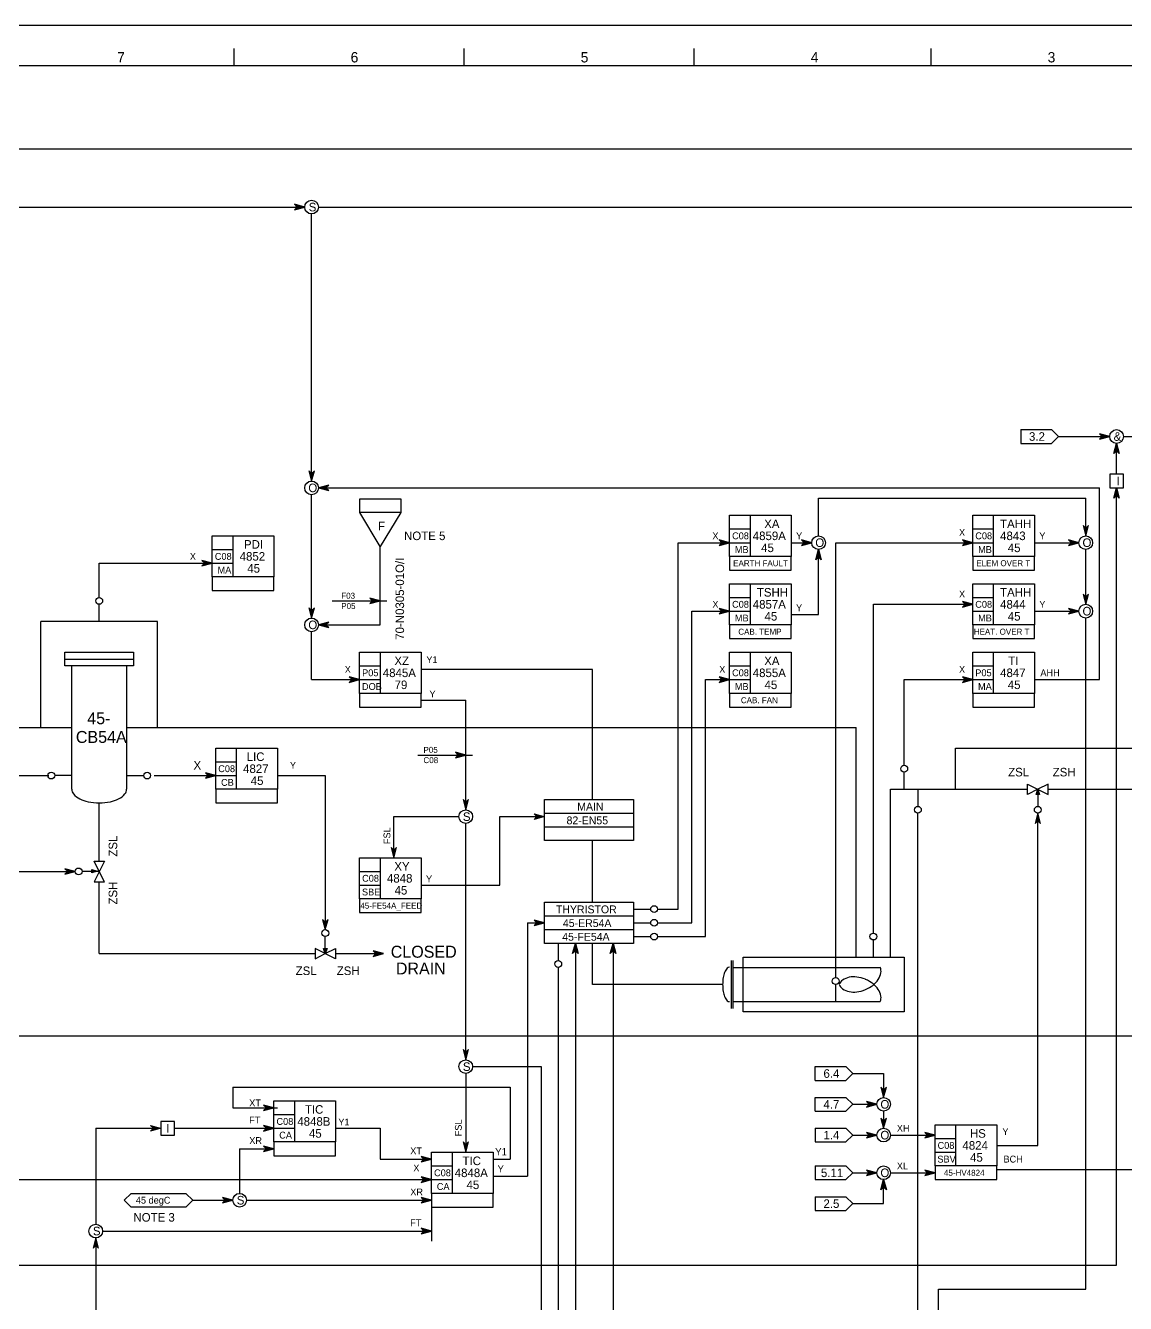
# Model space of a CAD drawing. Extents: x 0 to 841, y 0 to 594.
# Drawn here: x 358.5 to 679.6, y 220.9 to 594 of the extents above; entities that cross this region are included whole.
import ezdxf

# ---------------------------------------------------------------- set-up
doc = ezdxf.new("R2010")
doc.units = 0
for name, color, linetype in [('01-LIN-025-A', 7, 'Continuous'), ('08-LIN-050-A', 7, 'Continuous'), ('09-LIN-050-B', 7, 'Continuous'), ('12-LIN-100-A', 7, 'Continuous'), ('18-LIN-025-SP', 7, 'Continuous'), ('36-TXT-035', 7, 'Continuous'), ('45-', 7, 'Continuous'), ('46-', 7, 'Continuous'), ('47-', 7, 'Continuous'), ('48-BOR-018', 7, 'Continuous'), ('49-LOG-UD', 7, 'Continuous'), ('50-REV-035-TRNG', 7, 'Continuous'), ('53-FAB-UD', 7, 'Continuous')]:
    doc.layers.add(name, color=color, linetype=linetype)

msp = doc.modelspace()

# ---------------------------------------------------------------- linework, layer by layer
at = {"layer": '01-LIN-025-A'}
for p, q in [((419.3, 587.26), (419.3, 582.23)), ((419.3, 587.26), (419.3, 582.23)), ((486.46, 587.26), (486.46, 582.23)), ((486.46, 587.26), (486.46, 582.23)), ((553.61, 587.26), (553.61, 582.23)), ((553.61, 587.26), (553.61, 582.23)), ((622.78, 587.26), (622.78, 582.23)), ((622.78, 587.26), (622.78, 582.23)), ((829.26, 582.23), (10.33, 582.23)), ((829.26, 582.23), (10.33, 582.23)), ((397, 420), (363, 420)), ((363, 389), (363, 420)), ((397, 389), (397, 420)), ((370, 409), (390, 409)), ((372, 371), (372, 407)), ((388, 407), (388, 371)), ((564.5, 321), (564.5, 307)), ((565, 321), (565, 307)), ((565, 319), (568, 319)), ((568, 319), (608, 319)), ((565, 309), (568, 309)), ((568, 309), (608, 309)), ((477, 249), (477, 239))]:
    msp.add_line(p, q, dxfattribs=at)
for points in [[(448, 426), (463.95, 426)], [(390, 411), (390, 407), (370, 407), (370, 411), (390, 411)], [(473, 381), (488.95, 381)], [(615, 322), (615, 306), (568, 306), (568, 322), (615, 322)]]:
    msp.add_lwpolyline(points, dxfattribs=at)
for centre, radius, start, end in [((374.14, 370.99), 2.14, 179.6533, 219.2026), ((376.75, 373.16), 5.54, 219.5447, 244.2009), ((383.25, 373.16), 5.54, 295.7991, 320.4553), ((385.86, 370.99), 2.14, 320.8011, 0.3504), ((378.99, 377.79), 10.68, 244.2008, 257.8668), ((380, 382.48), 15.48, 257.8679, 270.0032), ((380, 382.48), 15.48, 269.9968, 282.1321), ((381.01, 377.79), 10.68, 282.1325, 295.7985), ((569.89, 314.72), 7.83, 158.9303, 170.1513), ((565.88, 316.27), 3.53, 135.7681, 158.9281), ((564, 318.1), 0.905, 89.7595, 135.5279), ((603.46, 318.15), 4.8, 325.6502, 350.8952), ((605.26, 317.85), 2.97, 351.0966, 22.8177), ((574.04, 314), 12.04, 170.1472, 179.996), ((574.04, 314), 12.04, 180.0043, 189.8531), ((598.75, 312.87), 2.97, 125.8561, 157.5772), ((598.75, 315.13), 2.97, 202.425, 234.146), ((599.8, 311.38), 4.79, 100.4091, 125.6542), ((600.26, 308.88), 7.34, 83.1488, 100.4193), ((600, 306.7), 9.53, 67.3835, 83.1493), ((600, 306.7), 9.53, 51.6108, 67.3766), ((600, 321.3), 9.53, 292.6253, 308.3911), ((601.36, 319.58), 7.34, 308.3877, 325.6582), ((601.36, 308.42), 7.34, 34.3418, 51.6123), ((569.89, 313.28), 7.83, 189.8487, 201.0697), ((565.88, 311.73), 3.53, 201.0731, 224.2332), ((599.8, 316.62), 4.79, 234.3458, 259.5909), ((600.26, 319.12), 7.34, 259.5807, 276.8512), ((600, 321.3), 9.53, 276.8486, 292.6144), ((603.46, 309.85), 4.8, 9.1048, 34.3498), ((605.26, 310.15), 2.97, 337.1827, 8.9038), ((564, 309.9), 0.905, 224.469, 270.2374)]:
    msp.add_arc(centre, radius, start, end, dxfattribs=at)
at = {"layer": '08-LIN-050-A'}
for p, q in [((204, 389), (372, 389)), ((388, 389), (601, 389)), ((601, 322), (601, 389)), ((630, 371), (630, 383)), ((630, 383), (749, 383)), ((611, 322), (611, 371)), ((611, 371), (651, 371)), ((657, 371), (778, 371)), ((380, 350), (380, 367)), ((380, 323), (380, 344)), ((380, 323), (443, 323)), ((449, 323), (463, 323))]:
    msp.add_line(p, q, dxfattribs=at)
at = {"layer": '09-LIN-050-B'}
msp.add_lwpolyline([(0, 0), (841, 0), (841, 594), (0, 594)], close=True, dxfattribs=at)
msp.add_lwpolyline([(0, 0), (841, 0), (841, 594), (0, 594)], close=True, dxfattribs=at)
at = {"layer": '12-LIN-100-A'}
for p, q in [((649, 476), (649, 472)), ((649, 476), (658, 476)), ((660, 474), (658, 476)), ((658, 472), (660, 474)), ((649, 472), (658, 472)), ((510, 364), (536, 364)), ((510, 360), (536, 360)), ((510, 334), (536, 334)), ((510, 330), (536, 330)), ((589, 286), (589, 290)), ((589, 290), (598, 290)), ((598, 290), (600, 288)), ((600, 288), (598, 286)), ((589, 286), (598, 286)), ((589, 277), (589, 281)), ((589, 281), (598, 281)), ((598, 281), (600, 279)), ((589, 277), (598, 277)), ((600, 279), (598, 277)), ((589, 272), (589, 268)), ((589, 272), (598, 272)), ((600, 270), (598, 272)), ((598, 268), (600, 270)), ((589, 268), (598, 268)), ((589, 261), (589, 257)), ((589, 261), (598, 261)), ((600, 259), (598, 261)), ((598, 257), (600, 259)), ((589, 257), (598, 257)), ((589, 252), (589, 248)), ((589, 252), (598, 252)), ((600, 250), (598, 252)), ((589, 248), (598, 248)), ((598, 248), (600, 250))]:
    msp.add_line(p, q, dxfattribs=at)
for points in [[(510, 368), (536, 368), (536, 356), (510, 356)], [(510, 338), (536, 338), (536, 326), (510, 326)]]:
    msp.add_lwpolyline(points, close=True, dxfattribs=at)
at = {"layer": '18-LIN-025-SP'}
for p, q in [((524, 406), (474, 406)), ((524, 368), (524, 406)), ((524, 338), (524, 356)), ((524, 314), (524, 326)), ((562, 314), (524, 314))]:
    msp.add_line(p, q, dxfattribs=at)
at = {"layer": '46-'}
for p, q in [((440, 541), (437, 541.8)), ((437, 541.8), (437.8, 541)), ((439.6, 541), (437.4, 541.6)), ((437.4, 541.6), (438, 541)), ((439.2, 541), (437.8, 541.4)), ((437.8, 541.4), (438.2, 541)), ((438.8, 541), (438.2, 541.2)), ((438.2, 541.2), (438.4, 541)), ((437.8, 541), (437, 540.2)), ((437, 540.2), (440, 541)), ((438, 541), (437.4, 540.4)), ((437.4, 540.4), (439.6, 541)), ((438.2, 541), (437.8, 540.6)), ((437.8, 540.6), (439.2, 541)), ((438.4, 541), (438.2, 540.8)), ((438.2, 540.8), (438.8, 541)), ((675, 474), (672, 474.8)), ((672, 474.8), (672.8, 474)), ((672.8, 474), (672, 473.2)), ((672, 473.2), (675, 474)), ((674.6, 474), (672.4, 474.6)), ((672.4, 474.6), (673, 474)), ((673, 474), (672.4, 473.4)), ((672.4, 473.4), (674.6, 474)), ((674.2, 474), (672.8, 474.4)), ((672.8, 474.4), (673.2, 474)), ((673.2, 474), (672.8, 473.6)), ((672.8, 473.6), (674.2, 474)), ((673.8, 474), (673.2, 474.2)), ((673.2, 474.2), (673.4, 474)), ((673.4, 474), (673.2, 473.8)), ((673.2, 473.8), (673.8, 474)), ((676.2, 469), (677, 472)), ((676.4, 469.4), (677, 471.6)), ((676.6, 469.8), (677, 471.2)), ((677, 470.2), (676.6, 469.8)), ((676.8, 470.2), (677, 470.8)), ((677, 470.4), (676.8, 470.2)), ((677, 472), (677.8, 469)), ((677, 471.6), (677.6, 469.4)), ((677, 471.2), (677.4, 469.8)), ((677, 470.8), (677.2, 470.2)), ((677.2, 470.2), (677, 470.4)), ((677.4, 469.8), (677, 470.2)), ((677, 469.8), (676.2, 469)), ((677, 470), (676.4, 469.4)), ((677.6, 469.4), (677, 470)), ((677.8, 469), (677, 469.8)), ((442, 463.2), (441.2, 464)), ((441.2, 464), (442, 461)), ((442, 463), (441.4, 463.6)), ((441.4, 463.6), (442, 461.4)), ((442, 462.8), (441.6, 463.2)), ((441.6, 463.2), (442, 461.8)), ((442, 462.6), (441.8, 462.8)), ((441.8, 462.8), (442, 462.2)), ((442, 461), (442.8, 464)), ((442.8, 464), (442, 463.2)), ((442, 461.4), (442.6, 463.6)), ((442.6, 463.6), (442, 463)), ((442, 461.8), (442.4, 463.2)), ((442.4, 463.2), (442, 462.8)), ((442, 462.2), (442.2, 462.8)), ((442.2, 462.8), (442, 462.6)), ((447, 459.8), (444, 459)), ((444, 459), (447, 458.2)), ((446.6, 459.6), (444.4, 459)), ((444.4, 459), (446.6, 458.4)), ((446.2, 459.4), (444.8, 459)), ((444.8, 459), (446.2, 458.6)), ((445.8, 459.2), (445.2, 459)), ((445.2, 459), (445.8, 458.8)), ((445.6, 459), (445.8, 459.2)), ((445.8, 458.8), (445.6, 459)), ((445.8, 459), (446.2, 459.4)), ((446.2, 458.6), (445.8, 459)), ((446, 459), (446.6, 459.6)), ((446.6, 458.4), (446, 459)), ((446.2, 459), (447, 459.8)), ((447, 458.2), (446.2, 459)), ((676.2, 456), (677, 459)), ((677, 459), (677.8, 456)), ((677, 456.8), (676.2, 456)), ((676.4, 456.4), (677, 458.6)), ((677, 457), (676.4, 456.4)), ((676.6, 456.8), (677, 458.2)), ((677, 457.2), (676.6, 456.8)), ((676.8, 457.2), (677, 457.8)), ((677, 457.4), (676.8, 457.2)), ((677, 458.6), (677.6, 456.4)), ((677, 458.2), (677.4, 456.8)), ((677, 457.8), (677.2, 457.2)), ((677.2, 457.2), (677, 457.4)), ((677.4, 456.8), (677, 457.2)), ((677.6, 456.4), (677, 457)), ((677.8, 456), (677, 456.8)), ((668, 447.2), (667.2, 448)), ((667.2, 448), (668, 445)), ((668, 445), (668.8, 448)), ((668.8, 448), (668, 447.2)), ((668, 447), (667.4, 447.6)), ((667.4, 447.6), (668, 445.4)), ((668, 446.8), (667.6, 447.2)), ((667.6, 447.2), (668, 445.8)), ((668, 446.6), (667.8, 446.8)), ((667.8, 446.8), (668, 446.2)), ((668, 445.4), (668.6, 447.6)), ((668.6, 447.6), (668, 447)), ((668, 445.8), (668.4, 447.2)), ((668.4, 447.2), (668, 446.8)), ((668, 446.2), (668.2, 446.8)), ((668.2, 446.8), (668, 446.6)), ((564, 443), (561, 443.8)), ((561, 443.8), (561.8, 443)), ((561.8, 443), (561, 442.2)), ((561, 442.2), (564, 443)), ((563.6, 443), (561.4, 443.6)), ((561.4, 443.6), (562, 443)), ((562, 443), (561.4, 442.4)), ((561.4, 442.4), (563.6, 443)), ((563.2, 443), (561.8, 443.4)), ((561.8, 443.4), (562.2, 443)), ((562.2, 443), (561.8, 442.6)), ((561.8, 442.6), (563.2, 443)), ((562.8, 443), (562.2, 443.2)), ((562.2, 443.2), (562.4, 443)), ((562.4, 443), (562.2, 442.8)), ((562.2, 442.8), (562.8, 443)), ((588, 443), (585, 443.8)), ((585, 443.8), (585.8, 443)), ((585.8, 443), (585, 442.2)), ((585, 442.2), (588, 443)), ((587.6, 443), (585.4, 443.6)), ((585.4, 443.6), (586, 443)), ((586, 443), (585.4, 442.4)), ((585.4, 442.4), (587.6, 443)), ((587.2, 443), (585.8, 443.4)), ((585.8, 443.4), (586.2, 443)), ((586.2, 443), (585.8, 442.6)), ((585.8, 442.6), (587.2, 443)), ((586.8, 443), (586.2, 443.2)), ((586.2, 443.2), (586.4, 443)), ((586.4, 443), (586.2, 442.8)), ((586.2, 442.8), (586.8, 443)), ((589.2, 438), (590, 441)), ((589.4, 438.4), (590, 440.6)), ((590, 441), (590.8, 438)), ((590, 440.6), (590.6, 438.4)), ((635, 443), (632, 443.8)), ((632, 443.8), (632.8, 443)), ((632.8, 443), (632, 442.2)), ((632, 442.2), (635, 443)), ((634.6, 443), (632.4, 443.6)), ((632.4, 443.6), (633, 443)), ((633, 443), (632.4, 442.4)), ((632.4, 442.4), (634.6, 443)), ((634.2, 443), (632.8, 443.4)), ((632.8, 443.4), (633.2, 443)), ((633.2, 443), (632.8, 442.6)), ((632.8, 442.6), (634.2, 443)), ((633.8, 443), (633.2, 443.2)), ((633.2, 443.2), (633.4, 443)), ((633.4, 443), (633.2, 442.8)), ((633.2, 442.8), (633.8, 443)), ((666, 443), (663, 443.8)), ((663, 443.8), (663.8, 443)), ((663.8, 443), (663, 442.2)), ((663, 442.2), (666, 443)), ((665.6, 443), (663.4, 443.6)), ((663.4, 443.6), (664, 443)), ((664, 443), (663.4, 442.4)), ((663.4, 442.4), (665.6, 443)), ((665.2, 443), (663.8, 443.4)), ((663.8, 443.4), (664.2, 443)), ((664.2, 443), (663.8, 442.6)), ((663.8, 442.6), (665.2, 443)), ((664.8, 443), (664.2, 443.2)), ((664.2, 443.2), (664.4, 443)), ((664.4, 443), (664.2, 442.8)), ((664.2, 442.8), (664.8, 443)), ((413, 437), (410, 437.8)), ((410, 437.8), (410.8, 437)), ((410.8, 437), (410, 436.2)), ((410, 436.2), (413, 437)), ((412.6, 437), (410.4, 437.6)), ((410.4, 437.6), (411, 437)), ((411, 437), (410.4, 436.4)), ((410.4, 436.4), (412.6, 437)), ((412.2, 437), (410.8, 437.4)), ((410.8, 437.4), (411.2, 437)), ((411.2, 437), (410.8, 436.6)), ((410.8, 436.6), (412.2, 437)), ((411.8, 437), (411.2, 437.2)), ((411.2, 437.2), (411.4, 437)), ((411.4, 437), (411.2, 436.8)), ((411.2, 436.8), (411.8, 437)), ((590, 438.8), (589.2, 438)), ((590, 439), (589.4, 438.4)), ((589.6, 438.8), (590, 440.2)), ((590, 439.2), (589.6, 438.8)), ((589.8, 439.2), (590, 439.8)), ((590, 439.4), (589.8, 439.2)), ((590, 440.2), (590.4, 438.8)), ((590, 439.8), (590.2, 439.2)), ((590.2, 439.2), (590, 439.4)), ((590.4, 438.8), (590, 439.2)), ((590.6, 438.4), (590, 439)), ((590.8, 438), (590, 438.8)), ((462, 426), (459, 426.8)), ((459, 426.8), (459.8, 426)), ((459.8, 426), (459, 425.2)), ((459, 425.2), (462, 426)), ((461.6, 426), (459.4, 426.6)), ((459.4, 426.6), (460, 426)), ((460, 426), (459.4, 425.4)), ((459.4, 425.4), (461.6, 426)), ((461.2, 426), (459.8, 426.4)), ((459.8, 426.4), (460.2, 426)), ((460.2, 426), (459.8, 425.6)), ((459.8, 425.6), (461.2, 426)), ((460.8, 426), (460.2, 426.2)), ((460.2, 426.2), (460.4, 426)), ((460.4, 426), (460.2, 425.8)), ((460.2, 425.8), (460.8, 426)), ((635, 425), (632, 425.8)), ((632, 425.8), (632.8, 425)), ((634.6, 425), (632.4, 425.6)), ((632.4, 425.6), (633, 425)), ((634.2, 425), (632.8, 425.4)), ((632.8, 425.4), (633.2, 425)), ((668, 427.2), (667.2, 428)), ((667.2, 428), (668, 425)), ((668, 427), (667.4, 427.6)), ((667.4, 427.6), (668, 425.4)), ((668, 426.8), (667.6, 427.2)), ((667.6, 427.2), (668, 425.8)), ((668, 426.6), (667.8, 426.8)), ((667.8, 426.8), (668, 426.2)), ((668, 425), (668.8, 428)), ((668.8, 428), (668, 427.2)), ((668, 425.4), (668.6, 427.6)), ((668.6, 427.6), (668, 427)), ((668, 425.8), (668.4, 427.2)), ((668.4, 427.2), (668, 426.8)), ((668, 426.2), (668.2, 426.8)), ((668.2, 426.8), (668, 426.6)), ((442, 423.2), (441.2, 424)), ((441.2, 424), (442, 421)), ((442, 423), (441.4, 423.6)), ((441.4, 423.6), (442, 421.4)), ((442, 422.8), (441.6, 423.2)), ((441.6, 423.2), (442, 421.8)), ((442, 422.6), (441.8, 422.8)), ((441.8, 422.8), (442, 422.2)), ((442, 421), (442.8, 424)), ((442.8, 424), (442, 423.2)), ((442, 421.4), (442.6, 423.6)), ((442.6, 423.6), (442, 423)), ((442, 421.8), (442.4, 423.2)), ((442.4, 423.2), (442, 422.8)), ((442, 422.2), (442.2, 422.8)), ((442.2, 422.8), (442, 422.6)), ((564, 423), (561, 423.8)), ((561, 423.8), (561.8, 423)), ((561.8, 423), (561, 422.2)), ((561, 422.2), (564, 423)), ((563.6, 423), (561.4, 423.6)), ((561.4, 423.6), (562, 423)), ((562, 423), (561.4, 422.4)), ((561.4, 422.4), (563.6, 423)), ((563.2, 423), (561.8, 423.4)), ((561.8, 423.4), (562.2, 423)), ((562.2, 423), (561.8, 422.6)), ((561.8, 422.6), (563.2, 423)), ((562.8, 423), (562.2, 423.2)), ((562.2, 423.2), (562.4, 423)), ((562.4, 423), (562.2, 422.8)), ((562.2, 422.8), (562.8, 423)), ((632.8, 425), (632, 424.2)), ((632, 424.2), (635, 425)), ((633, 425), (632.4, 424.4)), ((632.4, 424.4), (634.6, 425)), ((633.2, 425), (632.8, 424.6)), ((632.8, 424.6), (634.2, 425)), ((633.8, 425), (633.2, 425.2)), ((633.2, 425.2), (633.4, 425)), ((633.4, 425), (633.2, 424.8)), ((633.2, 424.8), (633.8, 425)), ((666, 423), (663, 423.8)), ((663, 423.8), (663.8, 423)), ((663.8, 423), (663, 422.2)), ((663, 422.2), (666, 423)), ((665.6, 423), (663.4, 423.6)), ((663.4, 423.6), (664, 423)), ((664, 423), (663.4, 422.4)), ((663.4, 422.4), (665.6, 423)), ((665.2, 423), (663.8, 423.4)), ((663.8, 423.4), (664.2, 423)), ((664.2, 423), (663.8, 422.6)), ((663.8, 422.6), (665.2, 423)), ((664.8, 423), (664.2, 423.2)), ((664.2, 423.2), (664.4, 423)), ((664.4, 423), (664.2, 422.8)), ((664.2, 422.8), (664.8, 423)), ((447, 419.8), (444, 419)), ((444, 419), (447, 418.2)), ((446.6, 419.6), (444.4, 419)), ((444.4, 419), (446.6, 418.4)), ((446.2, 419.4), (444.8, 419)), ((444.8, 419), (446.2, 418.6)), ((445.8, 419.2), (445.2, 419)), ((445.2, 419), (445.8, 418.8)), ((445.6, 419), (445.8, 419.2)), ((445.8, 418.8), (445.6, 419)), ((445.8, 419), (446.2, 419.4)), ((446.2, 418.6), (445.8, 419)), ((446, 419), (446.6, 419.6)), ((446.6, 418.4), (446, 419)), ((446.2, 419), (447, 419.8)), ((447, 418.2), (446.2, 419)), ((456, 403), (453, 403.8)), ((453, 403.8), (453.8, 403)), ((453.8, 403), (453, 402.2)), ((453, 402.2), (456, 403)), ((455.6, 403), (453.4, 403.6)), ((453.4, 403.6), (454, 403)), ((454, 403), (453.4, 402.4)), ((453.4, 402.4), (455.6, 403)), ((455.2, 403), (453.8, 403.4)), ((453.8, 403.4), (454.2, 403)), ((454.2, 403), (453.8, 402.6)), ((453.8, 402.6), (455.2, 403)), ((454.8, 403), (454.2, 403.2)), ((454.2, 403.2), (454.4, 403)), ((454.4, 403), (454.2, 402.8)), ((454.2, 402.8), (454.8, 403)), ((564, 403), (561, 403.8)), ((561, 403.8), (561.8, 403)), ((561.8, 403), (561, 402.2)), ((561, 402.2), (564, 403)), ((563.6, 403), (561.4, 403.6)), ((561.4, 403.6), (562, 403)), ((562, 403), (561.4, 402.4)), ((561.4, 402.4), (563.6, 403)), ((563.2, 403), (561.8, 403.4)), ((561.8, 403.4), (562.2, 403)), ((562.2, 403), (561.8, 402.6)), ((561.8, 402.6), (563.2, 403)), ((562.8, 403), (562.2, 403.2)), ((562.2, 403.2), (562.4, 403)), ((562.4, 403), (562.2, 402.8)), ((562.2, 402.8), (562.8, 403)), ((635, 403), (632, 403.8)), ((632, 403.8), (632.8, 403)), ((632.8, 403), (632, 402.2)), ((632, 402.2), (635, 403)), ((634.6, 403), (632.4, 403.6)), ((632.4, 403.6), (633, 403)), ((633, 403), (632.4, 402.4)), ((632.4, 402.4), (634.6, 403)), ((634.2, 403), (632.8, 403.4)), ((632.8, 403.4), (633.2, 403)), ((633.2, 403), (632.8, 402.6)), ((632.8, 402.6), (634.2, 403)), ((633.8, 403), (633.2, 403.2)), ((633.2, 403.2), (633.4, 403)), ((633.4, 403), (633.2, 402.8)), ((633.2, 402.8), (633.8, 403)), ((487, 381), (484, 381.8)), ((484, 381.8), (484.8, 381)), ((484.8, 381), (484, 380.2)), ((484, 380.2), (487, 381)), ((486.6, 381), (484.4, 381.6)), ((484.4, 381.6), (485, 381)), ((485, 381), (484.4, 380.4)), ((484.4, 380.4), (486.6, 381)), ((486.2, 381), (484.8, 381.4)), ((484.8, 381.4), (485.2, 381)), ((485.2, 381), (484.8, 380.6)), ((484.8, 380.6), (486.2, 381)), ((485.8, 381), (485.2, 381.2)), ((485.2, 381.2), (485.4, 381)), ((485.4, 381), (485.2, 380.8)), ((485.2, 380.8), (485.8, 381)), ((414, 375), (411, 375.8)), ((411, 375.8), (411.8, 375)), ((411.8, 375), (411, 374.2)), ((411, 374.2), (414, 375)), ((413.6, 375), (411.4, 375.6)), ((411.4, 375.6), (412, 375)), ((412, 375), (411.4, 374.4)), ((411.4, 374.4), (413.6, 375)), ((413.2, 375), (411.8, 375.4)), ((411.8, 375.4), (412.2, 375)), ((412.2, 375), (411.8, 374.6)), ((411.8, 374.6), (413.2, 375)), ((412.8, 375), (412.2, 375.2)), ((412.2, 375.2), (412.4, 375)), ((412.4, 375), (412.2, 374.8)), ((412.2, 374.8), (412.8, 375)), ((487, 367.2), (486.2, 368)), ((486.2, 368), (487, 365)), ((487, 367), (486.4, 367.6)), ((486.4, 367.6), (487, 365.4)), ((487, 366.8), (486.6, 367.2)), ((486.6, 367.2), (487, 365.8)), ((487, 366.6), (486.8, 366.8)), ((486.8, 366.8), (487, 366.2)), ((487, 365), (487.8, 368)), ((487.8, 368), (487, 367.2)), ((487, 365.4), (487.6, 367.6)), ((487.6, 367.6), (487, 367)), ((487, 365.8), (487.4, 367.2)), ((487.4, 367.2), (487, 366.8)), ((487, 366.2), (487.2, 366.8)), ((487.2, 366.8), (487, 366.6)), ((507.8, 363), (507, 363.8)), ((507, 363.8), (510, 363)), ((510, 363), (507, 362.2)), ((507, 362.2), (507.8, 363)), ((508, 363), (507.4, 363.6)), ((507.4, 363.6), (509.6, 363)), ((509.6, 363), (507.4, 362.4)), ((507.4, 362.4), (508, 363)), ((508.2, 363), (507.8, 363.4)), ((507.8, 363.4), (509.2, 363)), ((509.2, 363), (507.8, 362.6)), ((507.8, 362.6), (508.2, 363)), ((508.4, 363), (508.2, 363.2)), ((508.2, 363.2), (508.8, 363)), ((508.8, 363), (508.2, 362.8)), ((508.2, 362.8), (508.4, 363)), ((654, 364), (653.2, 361)), ((654, 363.6), (653.4, 361.4)), ((653.4, 361.4), (654, 362)), ((654, 363.2), (653.6, 361.8)), ((653.6, 361.8), (654, 362.2)), ((654, 362.8), (653.8, 362.2)), ((653.8, 362.2), (654, 362.4)), ((654.8, 361), (654, 364)), ((654.6, 361.4), (654, 363.6)), ((654.4, 361.8), (654, 363.2)), ((654.2, 362.2), (654, 362.8)), ((654, 362.4), (654.2, 362.2)), ((654, 362.2), (654.4, 361.8)), ((654, 362), (654.6, 361.4)), ((653.2, 361), (654, 361.8)), ((654, 361.8), (654.8, 361)), ((466, 353.2), (465.2, 354)), ((465.2, 354), (466, 351)), ((466, 353), (465.4, 353.6)), ((465.4, 353.6), (466, 351.4)), ((466, 352.8), (465.6, 353.2)), ((465.6, 353.2), (466, 351.8)), ((466, 352.6), (465.8, 352.8)), ((465.8, 352.8), (466, 352.2)), ((466, 351), (466.8, 354)), ((466.8, 354), (466, 353.2)), ((466, 351.4), (466.6, 353.6)), ((466.6, 353.6), (466, 353)), ((466, 351.8), (466.4, 353.2)), ((466.4, 353.2), (466, 352.8)), ((466, 352.2), (466.2, 352.8)), ((466.2, 352.8), (466, 352.6)), ((373, 347), (370, 347.8)), ((370, 347.8), (370.8, 347)), ((372.6, 347), (370.4, 347.6)), ((370.4, 347.6), (371, 347)), ((372.2, 347), (370.8, 347.4)), ((370.8, 347.4), (371.2, 347)), ((371.8, 347), (371.2, 347.2)), ((371.2, 347.2), (371.4, 347)), ((370.8, 347), (370, 346.2)), ((370, 346.2), (373, 347)), ((371, 347), (370.4, 346.4)), ((370.4, 346.4), (372.6, 347)), ((371.2, 347), (370.8, 346.6)), ((370.8, 346.6), (372.2, 347)), ((371.4, 347), (371.2, 346.8)), ((371.2, 346.8), (371.8, 347)), ((446, 332.2), (445.2, 333)), ((445.2, 333), (446, 330)), ((446, 332), (445.4, 332.6)), ((445.4, 332.6), (446, 330.4)), ((446, 331.8), (445.6, 332.2)), ((445.6, 332.2), (446, 330.8)), ((446, 330), (446.8, 333)), ((446.8, 333), (446, 332.2)), ((446, 330.4), (446.6, 332.6)), ((446.6, 332.6), (446, 332)), ((446, 330.8), (446.4, 332.2)), ((446.4, 332.2), (446, 331.8)), ((510, 332), (507, 332.8)), ((507, 332.8), (507.8, 332)), ((509.6, 332), (507.4, 332.6)), ((507.4, 332.6), (508, 332)), ((509.2, 332), (507.8, 332.4)), ((507.8, 332.4), (508.2, 332)), ((508.8, 332), (508.2, 332.2)), ((508.2, 332.2), (508.4, 332)), ((446, 331.6), (445.8, 331.8)), ((445.8, 331.8), (446, 331.2)), ((446, 331.2), (446.2, 331.8)), ((446.2, 331.8), (446, 331.6)), ((507.8, 332), (507, 331.2)), ((507, 331.2), (510, 332)), ((508, 332), (507.4, 331.4)), ((507.4, 331.4), (509.6, 332)), ((508.2, 332), (507.8, 331.6)), ((507.8, 331.6), (509.2, 332)), ((508.4, 332), (508.2, 331.8)), ((508.2, 331.8), (508.8, 332)), ((518.2, 323), (519, 326)), ((518.4, 323.4), (519, 325.6)), ((518.6, 323.8), (519, 325.2)), ((518.8, 324.2), (519, 324.8)), ((519, 326), (519.8, 323)), ((519, 325.6), (519.6, 323.4)), ((519, 325.2), (519.4, 323.8)), ((519, 324.8), (519.2, 324.2)), ((529.2, 323), (530, 326)), ((529.4, 323.4), (530, 325.6)), ((529.6, 323.8), (530, 325.2)), ((529.8, 324.2), (530, 324.8)), ((530, 326), (530.8, 323)), ((530, 325.6), (530.6, 323.4)), ((530, 325.2), (530.4, 323.8)), ((530, 324.8), (530.2, 324.2)), ((463, 323), (460, 323.8)), ((460, 323.8), (460.8, 323)), ((460.8, 323), (460, 322.2)), ((460, 322.2), (463, 323)), ((462.6, 323), (460.4, 323.6)), ((460.4, 323.6), (461, 323)), ((461, 323), (460.4, 322.4)), ((460.4, 322.4), (462.6, 323)), ((462.2, 323), (460.8, 323.4)), ((460.8, 323.4), (461.2, 323)), ((461.2, 323), (460.8, 322.6)), ((460.8, 322.6), (462.2, 323)), ((461.8, 323), (461.2, 323.2)), ((461.2, 323.2), (461.4, 323)), ((461.4, 323), (461.2, 322.8)), ((461.2, 322.8), (461.8, 323)), ((519, 323.8), (518.2, 323)), ((519, 324), (518.4, 323.4)), ((519, 324.2), (518.6, 323.8)), ((519, 324.4), (518.8, 324.2)), ((519.2, 324.2), (519, 324.4)), ((519.4, 323.8), (519, 324.2)), ((519.6, 323.4), (519, 324)), ((519.8, 323), (519, 323.8)), ((530, 323.8), (529.2, 323)), ((530, 324), (529.4, 323.4)), ((530, 324.2), (529.6, 323.8)), ((530, 324.4), (529.8, 324.2)), ((530.2, 324.2), (530, 324.4)), ((530.4, 323.8), (530, 324.2)), ((530.6, 323.4), (530, 324)), ((530.8, 323), (530, 323.8)), ((487, 294.2), (486.2, 295)), ((486.2, 295), (487, 292)), ((487, 292), (487.8, 295)), ((487.8, 295), (487, 294.2)), ((487, 294), (486.4, 294.6)), ((486.4, 294.6), (487, 292.4)), ((487, 293.8), (486.6, 294.2)), ((486.6, 294.2), (487, 292.8)), ((487, 293.6), (486.8, 293.8)), ((486.8, 293.8), (487, 293.2)), ((487, 292.4), (487.6, 294.6)), ((487.6, 294.6), (487, 294)), ((487, 292.8), (487.4, 294.2)), ((487.4, 294.2), (487, 293.8)), ((487, 293.2), (487.2, 293.8)), ((487.2, 293.8), (487, 293.6)), ((609, 283.2), (608.2, 284)), ((608.2, 284), (609, 281)), ((609, 283), (608.4, 283.6)), ((608.4, 283.6), (609, 281.4)), ((609, 281), (609.8, 284)), ((609.8, 284), (609, 283.2)), ((609, 281.4), (609.6, 283.6)), ((609.6, 283.6), (609, 283)), ((609, 282.8), (608.6, 283.2)), ((608.6, 283.2), (609, 281.8)), ((609, 282.6), (608.8, 282.8)), ((608.8, 282.8), (609, 282.2)), ((609, 281.8), (609.4, 283.2)), ((609.4, 283.2), (609, 282.8)), ((609, 282.2), (609.2, 282.8)), ((609.2, 282.8), (609, 282.6)), ((431, 278), (428, 278.8)), ((428, 278.8), (428.8, 278)), ((428.8, 278), (428, 277.2)), ((428, 277.2), (431, 278)), ((430.6, 278), (428.4, 278.6)), ((428.4, 278.6), (429, 278)), ((429, 278), (428.4, 277.4)), ((428.4, 277.4), (430.6, 278)), ((430.2, 278), (428.8, 278.4)), ((428.8, 278.4), (429.2, 278)), ((429.2, 278), (428.8, 277.6)), ((428.8, 277.6), (430.2, 278)), ((429.8, 278), (429.2, 278.2)), ((429.2, 278.2), (429.4, 278)), ((429.4, 278), (429.2, 277.8)), ((429.2, 277.8), (429.8, 278)), ((607, 279), (604, 279.8)), ((604, 279.8), (604.8, 279)), ((604.8, 279), (604, 278.2)), ((604, 278.2), (607, 279)), ((606.6, 279), (604.4, 279.6)), ((604.4, 279.6), (605, 279)), ((605, 279), (604.4, 278.4)), ((604.4, 278.4), (606.6, 279)), ((606.2, 279), (604.8, 279.4)), ((604.8, 279.4), (605.2, 279)), ((605.2, 279), (604.8, 278.6)), ((604.8, 278.6), (606.2, 279)), ((605.8, 279), (605.2, 279.2)), ((605.2, 279.2), (605.4, 279)), ((605.4, 279), (605.2, 278.8)), ((605.2, 278.8), (605.8, 279)), ((395.8, 272), (395, 272.8)), ((395, 272.8), (398, 272)), ((396, 272), (395.4, 272.6)), ((395.4, 272.6), (397.6, 272)), ((396.2, 272), (395.8, 272.4)), ((395.8, 272.4), (397.2, 272)), ((431, 272), (428, 272.8)), ((428, 272.8), (428.8, 272)), ((430.6, 272), (428.4, 272.6)), ((428.4, 272.6), (429, 272)), ((430.2, 272), (428.8, 272.4)), ((428.8, 272.4), (429.2, 272)), ((609, 274.2), (608.2, 275)), ((608.2, 275), (609, 272)), ((609, 274), (608.4, 274.6)), ((608.4, 274.6), (609, 272.4)), ((609, 273.8), (608.6, 274.2)), ((608.6, 274.2), (609, 272.8)), ((609, 273.6), (608.8, 273.8)), ((608.8, 273.8), (609, 273.2)), ((609, 272), (609.8, 275)), ((609.8, 275), (609, 274.2)), ((609, 272.4), (609.6, 274.6)), ((609.6, 274.6), (609, 274)), ((609, 272.8), (609.4, 274.2)), ((609.4, 274.2), (609, 273.8)), ((609, 273.2), (609.2, 273.8)), ((609.2, 273.8), (609, 273.6)), ((398, 272), (395, 271.2)), ((395, 271.2), (395.8, 272)), ((397.6, 272), (395.4, 271.4)), ((395.4, 271.4), (396, 272)), ((397.2, 272), (395.8, 271.6)), ((395.8, 271.6), (396.2, 272)), ((396.4, 272), (396.2, 272.2)), ((396.2, 272.2), (396.8, 272)), ((396.8, 272), (396.2, 271.8)), ((396.2, 271.8), (396.4, 272)), ((428.8, 272), (428, 271.2)), ((428, 271.2), (431, 272)), ((429, 272), (428.4, 271.4)), ((428.4, 271.4), (430.6, 272)), ((429.2, 272), (428.8, 271.6)), ((428.8, 271.6), (430.2, 272)), ((429.8, 272), (429.2, 272.2)), ((429.2, 272.2), (429.4, 272)), ((429.4, 272), (429.2, 271.8)), ((429.2, 271.8), (429.8, 272)), ((607, 270), (604, 270.8)), ((604, 270.8), (604.8, 270)), ((604.8, 270), (604, 269.2)), ((604, 269.2), (607, 270)), ((606.6, 270), (604.4, 270.6)), ((604.4, 270.6), (605, 270)), ((605, 270), (604.4, 269.4)), ((604.4, 269.4), (606.6, 270)), ((606.2, 270), (604.8, 270.4)), ((604.8, 270.4), (605.2, 270)), ((605.2, 270), (604.8, 269.6)), ((604.8, 269.6), (606.2, 270)), ((605.8, 270), (605.2, 270.2)), ((605.2, 270.2), (605.4, 270)), ((605.4, 270), (605.2, 269.8)), ((605.2, 269.8), (605.8, 270)), ((624, 270), (621, 270.8)), ((621, 270.8), (621.8, 270)), ((621.8, 270), (621, 269.2)), ((621, 269.2), (624, 270)), ((623.6, 270), (621.4, 270.6)), ((621.4, 270.6), (622, 270)), ((622, 270), (621.4, 269.4)), ((621.4, 269.4), (623.6, 270)), ((623.2, 270), (621.8, 270.4)), ((621.8, 270.4), (622.2, 270)), ((622.2, 270), (621.8, 269.6)), ((621.8, 269.6), (623.2, 270)), ((622.8, 270), (622.2, 270.2)), ((622.2, 270.2), (622.4, 270)), ((622.4, 270), (622.2, 269.8)), ((622.2, 269.8), (622.8, 270)), ((431, 266), (428, 266.8)), ((428, 266.8), (428.8, 266)), ((428.8, 266), (428, 265.2)), ((428, 265.2), (431, 266)), ((430.6, 266), (428.4, 266.6)), ((428.4, 266.6), (429, 266)), ((429, 266), (428.4, 265.4)), ((428.4, 265.4), (430.6, 266)), ((430.2, 266), (428.8, 266.4)), ((428.8, 266.4), (429.2, 266)), ((429.2, 266), (428.8, 265.6)), ((428.8, 265.6), (430.2, 266)), ((429.8, 266), (429.2, 266.2)), ((429.2, 266.2), (429.4, 266)), ((429.4, 266), (429.2, 265.8)), ((429.2, 265.8), (429.8, 266)), ((487, 267.2), (486.2, 268)), ((486.2, 268), (487, 265)), ((487, 267), (486.4, 267.6)), ((486.4, 267.6), (487, 265.4)), ((487, 266.8), (486.6, 267.2)), ((486.6, 267.2), (487, 265.8)), ((487, 266.6), (486.8, 266.8)), ((486.8, 266.8), (487, 266.2)), ((487, 265), (487.8, 268)), ((487.8, 268), (487, 267.2)), ((487, 265.4), (487.6, 267.6)), ((487.6, 267.6), (487, 267)), ((487, 265.8), (487.4, 267.2)), ((487.4, 267.2), (487, 266.8)), ((487, 266.2), (487.2, 266.8)), ((487.2, 266.8), (487, 266.6)), ((477, 263), (474, 263.8)), ((474, 263.8), (474.8, 263)), ((474.8, 263), (474, 262.2)), ((474, 262.2), (477, 263)), ((476.6, 263), (474.4, 263.6)), ((474.4, 263.6), (475, 263)), ((475, 263), (474.4, 262.4)), ((474.4, 262.4), (476.6, 263)), ((476.2, 263), (474.8, 263.4)), ((474.8, 263.4), (475.2, 263)), ((475.2, 263), (474.8, 262.6)), ((474.8, 262.6), (476.2, 263)), ((475.8, 263), (475.2, 263.2)), ((475.2, 263.2), (475.4, 263)), ((475.4, 263), (475.2, 262.8)), ((475.2, 262.8), (475.8, 263)), ((477, 257), (474, 257.8)), ((474, 257.8), (474.8, 257)), ((476.6, 257), (474.4, 257.6)), ((474.4, 257.6), (475, 257)), ((607, 259), (604, 259.8)), ((604, 259.8), (604.8, 259)), ((604.8, 259), (604, 258.2)), ((604, 258.2), (607, 259)), ((606.6, 259), (604.4, 259.6)), ((604.4, 259.6), (605, 259)), ((605, 259), (604.4, 258.4)), ((604.4, 258.4), (606.6, 259)), ((606.2, 259), (604.8, 259.4)), ((604.8, 259.4), (605.2, 259)), ((605.2, 259), (604.8, 258.6)), ((604.8, 258.6), (606.2, 259)), ((605.8, 259), (605.2, 259.2)), ((605.2, 259.2), (605.4, 259)), ((605.4, 259), (605.2, 258.8)), ((605.2, 258.8), (605.8, 259)), ((624, 259), (621, 259.8)), ((621, 259.8), (621.8, 259)), ((621.8, 259), (621, 258.2)), ((621, 258.2), (624, 259)), ((623.6, 259), (621.4, 259.6)), ((621.4, 259.6), (622, 259)), ((622, 259), (621.4, 258.4)), ((621.4, 258.4), (623.6, 259)), ((623.2, 259), (621.8, 259.4)), ((621.8, 259.4), (622.2, 259)), ((622.2, 259), (621.8, 258.6)), ((621.8, 258.6), (623.2, 259)), ((622.8, 259), (622.2, 259.2)), ((622.2, 259.2), (622.4, 259)), ((622.4, 259), (622.2, 258.8)), ((622.2, 258.8), (622.8, 259)), ((474.8, 257), (474, 256.2)), ((474, 256.2), (477, 257)), ((475, 257), (474.4, 256.4)), ((474.4, 256.4), (476.6, 257)), ((476.2, 257), (474.8, 257.4)), ((474.8, 257.4), (475.2, 257)), ((475.2, 257), (474.8, 256.6)), ((474.8, 256.6), (476.2, 257)), ((475.8, 257), (475.2, 257.2)), ((475.2, 257.2), (475.4, 257)), ((475.4, 257), (475.2, 256.8)), ((475.2, 256.8), (475.8, 257)), ((608.2, 254), (609, 257)), ((609, 254.8), (608.2, 254)), ((608.4, 254.4), (609, 256.6)), ((609, 255), (608.4, 254.4)), ((608.6, 254.8), (609, 256.2)), ((609, 255.2), (608.6, 254.8)), ((608.8, 255.2), (609, 255.8)), ((609, 255.4), (608.8, 255.2)), ((609, 257), (609.8, 254)), ((609, 256.6), (609.6, 254.4)), ((609, 256.2), (609.4, 254.8)), ((609, 255.8), (609.2, 255.2)), ((609.2, 255.2), (609, 255.4)), ((609.4, 254.8), (609, 255.2)), ((609.6, 254.4), (609, 255)), ((609.8, 254), (609, 254.8)), ((419, 251), (416, 251.8)), ((416, 251.8), (416.8, 251)), ((416.8, 251), (416, 250.2)), ((416, 250.2), (419, 251)), ((418.6, 251), (416.4, 251.6)), ((416.4, 251.6), (417, 251)), ((417, 251), (416.4, 250.4)), ((416.4, 250.4), (418.6, 251)), ((418.2, 251), (416.8, 251.4)), ((416.8, 251.4), (417.2, 251)), ((417.2, 251), (416.8, 250.6)), ((416.8, 250.6), (418.2, 251)), ((417.8, 251), (417.2, 251.2)), ((417.2, 251.2), (417.4, 251)), ((417.4, 251), (417.2, 250.8)), ((417.2, 250.8), (417.8, 251)), ((477, 251), (474, 251.8)), ((474, 251.8), (474.8, 251)), ((474.8, 251), (474, 250.2)), ((474, 250.2), (477, 251)), ((476.6, 251), (474.4, 251.6)), ((474.4, 251.6), (475, 251)), ((475, 251), (474.4, 250.4)), ((474.4, 250.4), (476.6, 251)), ((476.2, 251), (474.8, 251.4)), ((474.8, 251.4), (475.2, 251)), ((475.2, 251), (474.8, 250.6)), ((474.8, 250.6), (476.2, 251)), ((475.8, 251), (475.2, 251.2)), ((475.2, 251.2), (475.4, 251)), ((475.4, 251), (475.2, 250.8)), ((475.2, 250.8), (475.8, 251)), ((477, 242), (474, 242.8)), ((474, 242.8), (474.8, 242)), ((476.6, 242), (474.4, 242.6)), ((474.4, 242.6), (475, 242)), ((379, 240), (378.2, 237)), ((379, 239.6), (378.4, 237.4)), ((379, 239.2), (378.6, 237.8)), ((379.8, 237), (379, 240)), ((379.6, 237.4), (379, 239.6)), ((379.4, 237.8), (379, 239.2)), ((474.8, 242), (474, 241.2)), ((474, 241.2), (477, 242)), ((475, 242), (474.4, 241.4)), ((474.4, 241.4), (476.6, 242)), ((476.2, 242), (474.8, 242.4)), ((474.8, 242.4), (475.2, 242)), ((475.2, 242), (474.8, 241.6)), ((474.8, 241.6), (476.2, 242)), ((475.8, 242), (475.2, 242.2)), ((475.2, 242.2), (475.4, 242)), ((475.4, 242), (475.2, 241.8)), ((475.2, 241.8), (475.8, 242)), ((378.2, 237), (379, 237.8)), ((378.4, 237.4), (379, 238)), ((378.6, 237.8), (379, 238.2)), ((379, 238.8), (378.8, 238.2)), ((378.8, 238.2), (379, 238.4)), ((379.2, 238.2), (379, 238.8)), ((379, 238.4), (379.2, 238.2)), ((379, 238.2), (379.4, 237.8)), ((379, 238), (379.6, 237.4)), ((379, 237.8), (379.8, 237))]:
    msp.add_line(p, q, dxfattribs=at)
for points in [[(158, 558), (754, 558)], [(342, 541), (440, 541)], [(442, 461), (442, 539)], [(444, 541), (721, 541)], [(660, 474), (675, 474)], [(679, 474), (699, 474)], [(677, 463), (677, 470)], [(444, 459), (672, 459)], [(672, 403), (672, 459)], [(677, 232), (677, 459)], [(442, 421), (442, 457)], [(590, 456), (668, 456)], [(590, 445), (590, 456)], [(668, 445), (668, 456)], [(668, 445), (668, 448)], [(462, 419), (462, 442)], [(549, 336), (549, 443)], [(549, 443), (564, 443)], [(582, 443), (588, 443)], [(590, 422), (590, 441)], [(595, 316), (595, 443)], [(595, 443), (635, 443)], [(653, 443), (666, 443)], [(668, 425), (668, 441)], [(668, 437), (668, 441)], [(380, 427), (380, 437)], [(380, 437), (414, 437)], [(553, 332), (553, 423)], [(553, 423), (563, 423)], [(582, 422), (590, 422)], [(606, 425), (635, 425)], [(606, 329), (606, 425)], [(653, 423), (666, 423)], [(444, 419), (462, 419)], [(668, 225), (668, 421)], [(442, 403), (442, 417)], [(442, 403), (456, 403)], [(557, 328), (557, 403)], [(557, 403), (563, 403)], [(615, 403), (635, 403)], [(615, 378), (615, 403)], [(653, 403), (672, 403)], [(474, 397), (487, 397)], [(487, 365), (487, 397)], [(280, 375), (365.29, 375)], [(396, 375), (414, 375)], [(432, 375), (446, 375), (446, 330)], [(466, 351), (466, 363)], [(466, 363), (485, 363)], [(497, 363), (510, 363)], [(497, 343), (497, 363)], [(619, 163), (619, 364)], [(654, 267), (654, 364)], [(487, 292), (487, 361)], [(354, 347), (373, 347)], [(474, 343), (497, 343)], [(543, 336), (549, 336)], [(505, 332), (505, 258)], [(505, 332), (510, 332)], [(543, 332), (553, 332)], [(519, 326), (519, 193)], [(530, 326), (530, 151.83)], [(543, 328), (557, 328)], [(514, 319), (514, 218)], [(323, 299), (772, 299)], [(487, 288), (487, 265)], [(489, 290), (509, 290)], [(509, 290), (509, 212)], [(600, 288), (609, 288)], [(609, 288), (609, 281)], [(419, 284), (419, 278)], [(419, 284), (500, 284)], [(500, 284), (500, 263)], [(419, 278), (432, 278)], [(600, 279), (607, 279)], [(609, 277), (609, 272)], [(379, 272), (398, 272)], [(379, 272), (379, 244)], [(402, 272), (432, 272)], [(449, 272), (462, 272)], [(462, 272), (462, 263)], [(600, 270), (607, 270)], [(611, 270), (624, 270)], [(421, 266), (431, 266)], [(421, 266), (421, 253)], [(642, 267), (654, 267)], [(462, 263), (477, 263)], [(495.32, 263), (500, 263)], [(495.32, 258), (505, 258)], [(600, 259), (607, 259)], [(611, 259), (624, 259)], [(642, 260), (739, 260)], [(338, 257), (477, 257)], [(609, 250), (609, 257)], [(407.32, 251), (419, 251)], [(423, 251), (477, 251)], [(600, 250), (609, 250)], [(379, 240), (379, 102)], [(381, 242), (477, 242)], [(310, 232), (677, 232)], [(625, 225), (668, 225)], [(625, 124), (625, 225)]]:
    msp.add_lwpolyline(points, dxfattribs=at)
at = {"layer": '47-'}
for p, q in [((380, 420), (380, 425)), ((372, 375), (367, 375)), ((388, 375), (393, 375)), ((615, 371), (615, 376)), ((619, 371), (619, 366)), ((654, 371), (654, 366)), ((380, 347), (375, 347)), ((536, 336), (541, 336)), ((536, 332), (541, 332)), ((446, 323), (446, 328)), ((514, 326), (514, 321)), ((536, 328), (541, 328)), ((606, 322), (606, 327)), ((595, 309), (595, 314))]:
    msp.add_line(p, q, dxfattribs=at)
for points in [[(654, 371), (651, 369.5), (651, 372.5), (657, 369.5), (657, 372.5), (654, 371)], [(380, 347), (378.5, 350), (381.5, 350), (378.5, 344), (381.5, 344), (380, 347)], [(446, 323), (449, 324.5), (449, 321.5), (443, 324.5), (443, 321.5), (446, 323)]]:
    msp.add_lwpolyline(points, dxfattribs=at)
for centre in [(380, 426), (615, 377), (366, 375), (394, 375), (619, 365), (654, 365), (374, 347), (542, 336), (542, 332), (446, 329), (542, 328), (606, 328), (514, 320), (595, 315)]:
    msp.add_circle(centre, 1, dxfattribs=at)
at = {"layer": '48-BOR-018'}
for p, q in [((564, 451), (582, 451)), ((564, 439), (564, 451)), ((570, 451), (570, 439)), ((582, 451), (582, 439)), ((635, 451), (653, 451)), ((635, 439), (635, 451)), ((641, 451), (641, 439)), ((653, 451), (653, 439)), ((413, 445), (431, 445)), ((413, 433), (413, 445)), ((419, 445), (419, 433)), ((431, 445), (431, 433)), ((564, 447), (570, 447)), ((635, 447), (641, 447)), ((413, 441), (419, 441)), ((564, 443), (570, 443)), ((635, 443), (641, 443)), ((413, 437), (419, 437)), ((582, 439), (564, 439)), ((564, 439), (564, 435)), ((582, 435), (582, 439)), ((653, 439), (635, 439)), ((635, 439), (635, 435)), ((653, 435), (653, 439)), ((431, 433), (413, 433)), ((413, 433), (413, 429)), ((431, 429), (431, 433)), ((564, 435), (582, 435)), ((635, 435), (653, 435)), ((564, 431), (582, 431)), ((564, 419), (564, 431)), ((570, 431), (570, 419)), ((582, 431), (582, 419)), ((635, 431), (653, 431)), ((635, 419), (635, 431)), ((641, 431), (641, 419)), ((653, 431), (653, 419)), ((413, 429), (431, 429)), ((564, 427), (570, 427)), ((635, 427), (641, 427)), ((564, 423), (570, 423)), ((635, 423), (641, 423)), ((582, 419), (564, 419)), ((564, 419), (564, 415)), ((582, 415), (582, 419)), ((653, 419), (635, 419)), ((635, 419), (635, 415)), ((653, 415), (653, 419)), ((564, 415), (582, 415)), ((635, 415), (653, 415)), ((456, 411), (474, 411)), ((456, 399), (456, 411)), ((462, 411), (462, 399)), ((474, 411), (474, 399)), ((564, 411), (582, 411)), ((564, 399), (564, 411)), ((570, 411), (570, 399)), ((582, 411), (582, 399)), ((635, 411), (653, 411)), ((635, 399), (635, 411)), ((641, 411), (641, 399)), ((653, 411), (653, 399)), ((456, 407), (462, 407)), ((564, 407), (570, 407)), ((635, 407), (641, 407)), ((456, 403), (462, 403)), ((564, 403), (570, 403)), ((635, 403), (641, 403)), ((474, 399), (456, 399)), ((456, 399), (456, 395)), ((474, 395), (474, 399)), ((582, 399), (564, 399)), ((564, 399), (564, 395)), ((582, 395), (582, 399)), ((653, 399), (635, 399)), ((635, 399), (635, 395)), ((653, 395), (653, 399)), ((456, 395), (474, 395)), ((564, 395), (582, 395)), ((635, 395), (653, 395)), ((414, 383), (432, 383)), ((414, 371), (414, 383)), ((420, 383), (420, 371)), ((432, 383), (432, 371)), ((414, 379), (420, 379)), ((414, 375), (420, 375)), ((432, 371), (414, 371)), ((414, 371), (414, 367)), ((432, 367), (432, 371)), ((414, 367), (432, 367)), ((456, 351), (474, 351)), ((456, 339), (456, 351)), ((462, 351), (462, 339)), ((474, 351), (474, 339)), ((456, 347), (462, 347)), ((456, 343), (462, 343)), ((474, 339), (456, 339)), ((456, 339), (456, 335)), ((474, 335), (474, 339)), ((456, 335), (474, 335)), ((431, 280), (449, 280)), ((431, 268), (431, 280)), ((437, 280), (437, 268)), ((449, 280), (449, 268)), ((431, 276), (437, 276)), ((624, 273), (642, 273)), ((624, 261), (624, 273)), ((630, 273), (630, 261)), ((642, 273), (642, 261)), ((431, 272), (437, 272)), ((624, 269), (630, 269)), ((449, 268), (431, 268)), ((431, 268), (431, 264)), ((449, 264), (449, 268)), ((477, 265), (495, 265)), ((477, 253), (477, 265)), ((483, 265), (483, 253)), ((495, 265), (495, 253)), ((624, 265), (630, 265)), ((431, 264), (449, 264)), ((477, 261), (483, 261)), ((642, 261), (624, 261)), ((624, 261), (624, 257)), ((642, 257), (642, 261)), ((477, 257), (483, 257)), ((624, 257), (642, 257)), ((387.32, 251), (389.32, 253)), ((389.32, 249), (387.32, 251)), ((389.32, 253), (405.32, 253)), ((405.32, 253), (407.32, 251)), ((407.32, 251), (405.32, 249)), ((495, 253), (477, 253)), ((477, 253), (477, 249)), ((495, 249), (495, 253)), ((405.32, 249), (389.32, 249)), ((477, 249), (495, 249))]:
    msp.add_line(p, q, dxfattribs=at)
for points in [[(675, 459), (679, 459), (679, 463), (675, 463)], [(398, 270), (402, 270), (402, 274), (398, 274)]]:
    msp.add_lwpolyline(points, close=True, dxfattribs=at)
for centre in [(442, 541), (677, 474), (442, 459), (590, 443), (668, 443), (668, 423), (442, 419), (487, 363), (487, 290), (609, 279), (609, 270), (609, 259), (421, 251), (379, 242)]:
    msp.add_circle(centre, 2, dxfattribs=at)
at = {"layer": '50-REV-035-TRNG'}
for p, q in [((653.5, 369.5), (654, 371)), ((654.5, 369.5), (653.5, 369.5)), ((653.65, 369.58), (653.96, 370.53)), ((654.35, 369.58), (653.65, 369.58)), ((653.8, 369.66), (653.96, 370.29)), ((654.2, 369.66), (653.8, 369.66)), ((653.96, 370.76), (654.35, 369.58)), ((653.96, 370.53), (654.2, 369.66)), ((653.96, 370.29), (654.12, 369.74)), ((653.96, 369.74), (653.96, 370.06)), ((654.12, 369.74), (653.96, 369.74)), ((654, 371), (654.5, 369.5)), ((377.89, 346.59), (377.89, 347.59)), ((377.89, 347.59), (379.39, 347.09)), ((379.39, 347.09), (377.89, 346.59)), ((377.97, 346.73), (377.97, 347.44)), ((377.97, 347.44), (378.91, 347.13)), ((379.15, 347.13), (377.97, 346.73)), ((378.05, 346.89), (378.05, 347.28)), ((378.05, 347.28), (378.68, 347.13)), ((378.91, 347.13), (378.05, 346.89)), ((378.68, 347.13), (378.13, 346.97)), ((378.13, 346.97), (378.13, 347.13)), ((378.13, 347.13), (378.44, 347.13)), ((446, 323), (445.5, 324.5)), ((445.5, 324.5), (446.5, 324.5)), ((446.04, 323.24), (445.65, 324.42)), ((445.65, 324.42), (446.35, 324.42)), ((446.04, 323.47), (445.8, 324.34)), ((445.8, 324.34), (446.2, 324.34)), ((446.04, 323.71), (445.88, 324.26)), ((445.88, 324.26), (446.04, 324.26)), ((446.5, 324.5), (446, 323)), ((446.35, 324.42), (446.04, 323.47)), ((446.2, 324.34), (446.04, 323.71)), ((446.04, 324.26), (446.04, 323.94))]:
    msp.add_line(p, q, dxfattribs=at)
at = {"layer": '53-FAB-UD'}
for p, q in [((456.05, 455.85), (468.05, 455.85)), ((456.05, 451.85), (456.05, 455.85)), ((468.05, 455.85), (468.05, 451.85)), ((468.05, 451.85), (456.05, 451.85)), ((462.05, 441.85), (456.05, 451.85)), ((468.05, 451.85), (462.05, 441.85))]:
    msp.add_line(p, q, dxfattribs=at)

# ---------------------------------------------------------------- texts
at = {"layer": '01-LIN-025-A'}
for s, p in [('7', (385.24, 583.23)), ('7', (385.24, 583.23)), ('6', (453.4, 583.23)), ('6', (453.4, 583.23)), ('5', (520.56, 583.23)), ('5', (520.56, 583.23)), ('4', (587.72, 583.23)), ('4', (587.72, 583.23)), ('3', (656.88, 583.23)), ('3', (656.88, 583.23))]:
    msp.add_text(s, height=3.02, dxfattribs=at).set_placement(p)
at = {"layer": '12-LIN-100-A'}
for s, height, p in [('3.2', 2.5, (651.43, 472.75)), ('MAIN', 2.296, (519.55, 364.77)), ('82-EN55', 2.296, (516.43, 360.76)), ('THYRISTOR ', 2.296, (513.33, 334.77)), ('45-ER54A', 2.296, (515.37, 330.76)), ('45-FE54A', 2.296, (515.17, 326.77)), ('6.4', 2.5, (591.43, 286.75)), ('4.7', 2.5, (591.43, 277.75)), ('1.4', 2.5, (591.43, 268.75)), ('Y1', 2.1, (495.59, 264.11)), ('Y', 2.1, (496.27, 259.11)), ('5.11', 2.5, (590.69, 257.75)), ('2.5', 2.5, (591.43, 248.75))]:
    msp.add_text(s, height=height, dxfattribs=at).set_placement(p)
for s, height, p in [('70-N0305-01O/I', 2.5, (469, 414.65)), ('FSL', 2, (485.84, 269.67))]:
    msp.add_text(s, height=height, rotation=90, dxfattribs=at).set_placement(p)
at = {"layer": '36-TXT-035'}
for s, p in [('45-', (376.51, 389.98)), ('CB54A', (373.19, 384.52))]:
    msp.add_text(s, height=3.5, dxfattribs=at).set_placement(p)
at = {"layer": '45-'}
for s, height, p in [('X', 2, (559, 444)), ('X', 2, (631, 445)), ('F03', 1.75, (450.66, 426.63)), ('P05', 1.75, (450.66, 423.63)), ('X', 2, (559, 424)), ('X', 2, (631, 427)), ('X', 2, (561, 405)), ('X', 2, (631, 405)), ('P05', 1.75, (474.66, 381.63)), ('C08', 1.75, (474.66, 378.63))]:
    msp.add_text(s, height=height, dxfattribs=at).set_placement(p)
at = {"layer": '49-LOG-UD'}
for s, p in [('CLOSED', (465.11, 321.81)), ('DRAIN', (466.6, 316.91))]:
    msp.add_text(s, height=3.5, dxfattribs=at).set_placement(p)
at = {"layer": '50-REV-035-TRNG'}
for s, height, p in [('S', 2.5, (441.16, 539.75)), ('&', 2.5, (676.15, 472.75)), ('O', 2.5, (441.05, 457.75)), ('I', 2.5, (677, 459.75)), ('XA', 2.5, (574.13, 447.25)), ('TAHH', 2.5, (642.99, 447.25)), ('NOTE 5', 2.5, (468.99, 443.75)), ('C08', 2, (564.75, 444)), ('4859A', 2.5, (570.79, 443.75)), ('Y', 2, (583.43, 444)), ('O', 2.5, (589.05, 441.75)), ('C08', 2, (635.75, 444)), ('4843', 2.5, (643, 443.75)), ('Y', 2, (654.43, 444)), ('O', 2.5, (667.05, 441.75)), ('PDI', 2.5, (422.25, 441.25)), ('MB', 2, (565.57, 440)), ('45', 2.5, (573.23, 440.25)), ('MB', 2, (636.57, 440)), ('45', 2.5, (645.23, 440.25)), ('X', 2, (406.46, 438)), ('C08', 2, (413.75, 438)), ('4852', 2.5, (421, 437.75)), ('45', 2.5, (423.23, 434.25)), ('EARTH FAULT', 1.7496, (565.06, 436.13)), ('ELEM OVER T', 1.7496, (636.06, 436.13)), ('MA', 2, (414.55, 434)), ('TSHH', 2.5, (571.99, 427.25)), ('TAHH', 2.5, (642.99, 427.25)), ('C08', 2, (564.75, 424)), ('4857A', 2.5, (570.79, 423.75)), ('C08', 2, (635.75, 424)), ('4844', 2.5, (643, 423.75)), ('Y', 2, (654.43, 424)), ('MB', 2, (565.57, 420)), ('45', 2.5, (574.23, 420.25)), ('Y', 2, (583.43, 423)), ('MB', 2, (636.57, 420)), ('45', 2.5, (645.23, 420.25)), ('O', 2.5, (667.05, 421.75)), ('O', 2.5, (441.05, 417.75)), ('CAB. TEMP', 1.75, (566.57, 416.13)), ('HEAT. OVER T', 1.7496, (635.32, 416.13)), ('X', 2, (451.68, 405)), ('XZ', 2.5, (466.17, 407.25)), ('Y1', 2, (475.5, 407.83)), ('XA', 2.5, (574.13, 407.25)), ('TI', 2.5, (645.36, 407.25)), ('P05', 2, (456.75, 404)), ('4845A', 2.5, (462.79, 403.75)), ('C08', 2, (564.75, 404)), ('4855A', 2.5, (570.79, 403.75)), ('P05', 2, (635.75, 404)), ('4847', 2.5, (643, 403.75)), ('AHH', 2, (654.75, 404)), ('DOB', 2, (456.71, 400)), ('79', 2.5, (466.23, 400.25)), ('Y', 2, (476.4, 397.82)), ('MB', 2, (565.57, 400)), ('45', 2.5, (574.23, 400.25)), ('MA', 2, (636.55, 400)), ('45', 2.5, (645.23, 400.25)), ('CAB. FAN', 1.75, (567.32, 396.13)), ('LIC', 2.5, (423.05, 379.25)), ('X', 2.5, (407.53, 376.75)), ('C08', 2, (414.75, 376)), ('4827', 2.5, (422, 375.75)), ('Y', 2, (435.66, 377)), ('ZSL', 2.5, (645.34, 374.75)), ('ZSH', 2.5, (658.34, 374.75)), ('CB', 2, (415.57, 372)), ('45', 2.5, (424.23, 372.25)), ('S', 2.5, (486.16, 361.75)), ('XY', 2.5, (466.15, 347.25)), ('C08', 2, (456.75, 344)), ('4848', 2.5, (464, 343.75)), ('Y', 2, (475.4, 343.82)), ('SBE', 2, (456.71, 340)), ('45', 2.5, (466.23, 340.25)), ('45-FE54A_FEED', 1.7496, (456.23, 336.13)), ('ZSL', 2.5, (437.34, 316.75)), ('ZSH', 2.5, (449.34, 316.75)), ('S', 2.5, (486.16, 288.75)), ('XT', 2, (423.79, 278.41)), ('O', 2.5, (608.05, 277.75)), ('TIC', 2.5, (440.05, 276.25)), ('I', 2.5, (399.59, 270.75)), ('FT', 2, (423.79, 273.41)), ('C08', 2, (431.75, 273)), ('4848B', 2.5, (437.83, 272.75)), ('Y1', 2, (449.81, 272.82)), ('XH', 2, (612.85, 271)), ('XR', 2, (423.81, 267.41)), ('CA', 2, (432.55, 269)), ('45', 2.5, (441.23, 269.25)), ('O', 2.5, (608.05, 268.75)), ('HS', 2.5, (634.18, 269.25)), ('Y', 2, (643.66, 270)), ('XT', 2, (470.79, 264.41)), ('C08', 2, (624.75, 266)), ('4824', 2.5, (632, 265.75)), ('X', 2, (471.69, 259.41)), ('TIC', 2.5, (486.05, 261.25)), ('XL', 2, (612.85, 260)), ('SBV', 2, (624.68, 262)), ('45', 2.5, (634.23, 262.25)), ('BCH', 2, (643.98, 262)), ('C08', 2, (477.75, 258)), ('4848A', 2.5, (483.79, 257.75)), ('O', 2.5, (608.05, 257.75)), ('45-HV4824', 1.75, (626.61, 258.13)), ('XR', 2, (470.81, 252.41)), ('CA', 2, (478.55, 254)), ('45', 2.5, (487.23, 254.25)), ('45 degC', 2, (390.69, 250)), ('S', 2.5, (420.16, 249.75)), ('NOTE 3', 2.5, (389.99, 244.75)), ('S', 2.5, (378.16, 240.75)), ('FT', 2, (470.79, 243.41))]:
    msp.add_text(s, height=height, dxfattribs=at).set_placement(p)
for s, height, p in [('FSL', 2, (465, 354.98)), ('ZSL', 2.5, (385.25, 351.34)), ('ZSH', 2.5, (385.25, 337.34))]:
    msp.add_text(s, height=height, rotation=90, dxfattribs=at).set_placement(p)
at = {"layer": '53-FAB-UD'}
msp.add_text('F', height=2.5, dxfattribs=at).set_placement((461.39, 446.6))

doc.saveas('drawing.dxf')
